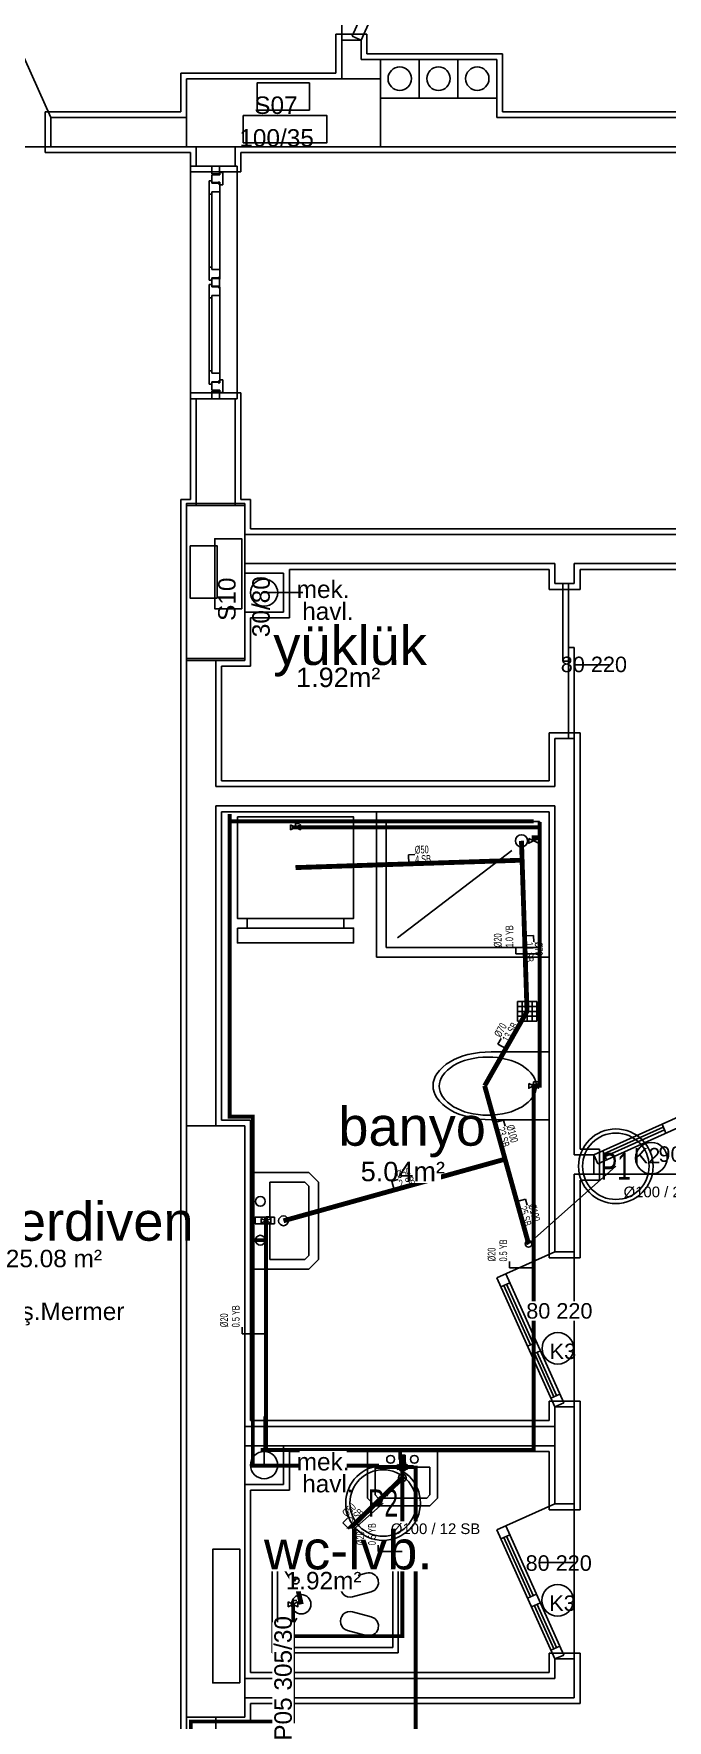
# Model space of a CAD drawing. Header units: centimetres. Extents: x -13133 to 30552, y -2 to 4552.
# Drawn here: x 13752 to 14079, y 1133 to 2003 of the extents above; entities that cross this region are included whole.
import ezdxf
from ezdxf.enums import TextEntityAlignment as Align

# ---------------------------------------------------------------- set-up
doc = ezdxf.new("R2010")
doc.units = ezdxf.units.CM
for name, pattern in [('BASMA HATTI', [31, 25, -6]), ('DASHED', [18, 12, -6]), ('PISSU HATTI', [26, 20, -6])]:
    doc.linetypes.add(name, pattern=pattern)
for name, color, linetype in [('MTY-PISSU-CAP', 211, 'CONTINUOUS'), ('MTY-PISSU-KOLON', 211, 'DASHED'), ('MTY-TEMIZSU-CAP', 101, 'CONTINUOUS'), ('MTY-VANA', 1, 'CONTINUOUS'), ('MTY-YUK-BIRIMI', 7, 'CONTINUOUS'), ('ROTAS-MIMARI', 8, 'CONTINUOUS'), ('ROTAS-MIMARI-KOLON', 8, 'CONTINUOUS'), ('ROTAS-MIMARI-YAZI', 8, 'CONTINUOUS'), ('ROTAS-PISSU-BORU-TAVANDAN', 6, 'PISSU HATTI'), ('ROTAS-PISSU-CAP', 211, 'CONTINUOUS'), ('ROTAS-PISSU-KOLONNO', 211, 'CONTINUOUS'), ('ROTAS-SICAKSU-BORU', 1, 'BASMA HATTI'), ('ROTAS-SOGUKSU-BORU', 5, 'CONTINUOUS'), ('ROTAS-TEFRIS', 15, 'CONTINUOUS')]:
    doc.layers.add(name, color=color, linetype=linetype)
doc.styles.add('ANOTATIVO', font='arial.ttf')
doc.styles.add('MTY_CAP', font='wturkce.SHX', dxfattribs={"width": 0.65, "height": 20})
doc.styles.add('MTYCAPLT', font='arial.ttf', dxfattribs={"width": 0.65, "height": 1})
doc.styles.add('ROTAS', font='arial.ttf')

# ---------------------------------------------------------------- blocks, each defined once
blk = doc.blocks.new('MTY-PIS SU CAP SB')
at = {"layer": 'MTY-PISSU-CAP'}
for p, q in [((0.83, 1.17), (0, 1.17)), ((0, 1.17), (0, 0))]:
    blk.add_line(p, q, dxfattribs=at)
at = {"layer": 'MTY-PISSU-CAP', "style": 'MTY_CAP', "width": 0.65}
blk.add_attdef('PSCP_001', (0.83, 1.29), '', height=1, dxfattribs=at)
at = {"layer": 'MTY-YUK-BIRIMI', "color": 211, "style": 'MTY_CAP', "width": 0.65}
blk.add_attdef('PS_001', (0.83, 0.07), '', height=1, dxfattribs=at)
blk = doc.blocks.new('MTY-PIS SU KOLON')
at = {"layer": 'MTY-PISSU-KOLON', "linetype": 'Continuous', "lineweight": -3}
blk.add_hatch(color=256, dxfattribs=at).paths.add_polyline_path([(-2.7, -0.1, 0.848135), (0, -0.1, -0.848135), (2.7, -0.1, 0.414214), (0, 2.6, 0.414214)])
blk.add_circle((0, 0), 3.5, dxfattribs=at)
blk = doc.blocks.new('MTY-KOLON NO PIS SU')
at = {"color": 6, "linetype": 'Continuous', "ltscale": 100}
blk.add_circle((0, 0), 27.5, dxfattribs=at)
at = {"color": 7, "linetype": 'Continuous', "ltscale": 100}
blk.add_circle((0, 0), 24.5, dxfattribs=at)
at = {"style": 'ANOTATIVO', "width": 0.65}
blk.add_attdef('K', text='', height=20, dxfattribs=at).set_placement((0, 0), align=Align.MIDDLE_CENTER)
blk = doc.blocks.new('MTY-KURESEL VANA')
at = {"layer": 'MTY-VANA'}
for p, q in [((0, 0), (0, 8)), ((0, 8), (8, 8))]:
    blk.add_line(p, q, dxfattribs=at)
blk.add_lwpolyline([(-10, 5), (-10, -5), (10, 5), (10, -5), (-10, 5)], dxfattribs=at)
at = {"layer": 'MTY-VANA', "style": 'MTYCAPLT', "width": 0.65}
blk.add_attdef('CAP', text='', height=10, dxfattribs=at).set_placement((-1.1, 0), align=Align.CENTER)
blk = doc.blocks.new('MTY-TEMIZ SU CAP MB')
at = {"layer": 'MTY-TEMIZSU-CAP'}
for p, q in [((0.83, 3.1), (0, 3.1)), ((0, 3.1), (0, 0))]:
    blk.add_line(p, q, dxfattribs=at)
at = {"layer": 'MTY-TEMIZSU-CAP', "style": 'MTY_CAP', "width": 0.65}
for tag, p in [('SOCP_001', (0.83, 4.92)), ('SCCP_001', (0.83, 1.92))]:
    blk.add_attdef(tag, p, '', height=1, dxfattribs=at)
at = {"layer": 'MTY-YUK-BIRIMI', "color": 101, "style": 'MTY_CAP', "width": 0.65}
for tag, p in [('SO_001', (0.83, 3.42)), ('SC_001', (0.83, 0.42))]:
    blk.add_attdef(tag, p, '', height=1, dxfattribs=at)

msp = doc.modelspace()

# ---------------------------------------------------------------- linework, layer by layer
at = {"layer": 'ROTAS-MIMARI'}
for p, q in [((13910.82, 1999.24), (13910.82, 2089.24)), ((13916.26, 2001.29), (13949.91, 2076.17)), ((13920.82, 1999.24), (13954.47, 2074.12)), ((13923.82, 2002.24), (13907.82, 2002.24)), ((13907.82, 2002.24), (13907.82, 1982.24)), ((13920.82, 1999.24), (13916.26, 2001.29)), ((13923.82, 1992.24), (13923.82, 2002.24)), ((13760.82, 1959.24), (13744.03, 1996.62)), ((13910.82, 1999.24), (13910.82, 1979.24)), ((13920.82, 1999.24), (13910.82, 1999.24)), ((13920.82, 1999.24), (13920.82, 1989.24)), ((13993.82, 1992.24), (13923.82, 1992.24)), ((13993.82, 1962.24), (13993.82, 1992.24)), ((13990.82, 1989.24), (13920.82, 1989.24)), ((13930.82, 1979.24), (13930.82, 1989.24)), ((13950.82, 1969.24), (13950.82, 1989.24)), ((13970.82, 1969.24), (13970.82, 1989.24)), ((13990.82, 1959.24), (13990.82, 1989.24)), ((13990.82, 1969.24), (13990.82, 1989.24)), ((13990.82, 1969.24), (13990.82, 1989.24)), ((13907.82, 1982.24), (13827.82, 1982.24)), ((13827.82, 1982.24), (13827.82, 1962.24)), ((13930.82, 1969.24), (13990.82, 1969.24)), ((13827.82, 1962.24), (13757.82, 1962.24)), ((13757.82, 1962.24), (13757.82, 1941.24)), ((13760.82, 1959.24), (13830.82, 1959.24)), ((13760.82, 1944.24), (13760.82, 1959.24)), ((14260.82, 1959.24), (13990.82, 1959.24)), ((14257.82, 1962.24), (13993.82, 1962.24)), ((13660.82, 1944.24), (13760.82, 1944.24)), ((13757.82, 1941.24), (13832.82, 1941.24)), ((13760.82, 1944.24), (13830.82, 1944.24)), ((13832.82, 1931.24), (13832.82, 1941.24)), ((13835.82, 1934.24), (13835.82, 1944.24)), ((13855.82, 1934.24), (13855.82, 1944.24)), ((13858.82, 1941.24), (13930.82, 1941.24)), ((13858.82, 1941.24), (13858.82, 1931.24)), ((14260.82, 1944.24), (13930.82, 1944.24)), ((13930.82, 1941.24), (14513.82, 1941.24)), ((13832.82, 1814.24), (13832.82, 1934.24)), ((13832.82, 1934.24), (13835.82, 1934.24)), ((13858.82, 1931.24), (13832.82, 1931.24)), ((13835.82, 1934.24), (13855.82, 1934.24)), ((13847.82, 1934.24), (13843.82, 1934.24)), ((13843.82, 1934.24), (13843.82, 1930.24)), ((13847.82, 1930.24), (13847.82, 1934.24)), ((13850.82, 1934.24), (13856.82, 1934.24)), ((13856.82, 1814.24), (13856.82, 1934.24)), ((13842.42, 1919.82), (13842.42, 1926.62)), ((13843.82, 1926.62), (13842.42, 1926.62)), ((13843.82, 1930.24), (13847.82, 1930.24)), ((13848.02, 1929.72), (13843.82, 1929.72)), ((13843.82, 1925.72), (13843.82, 1929.72)), ((13843.82, 1926.62), (13843.82, 1925.42)), ((13847.02, 1925.72), (13843.82, 1925.72)), ((13847.02, 1925.42), (13843.82, 1925.42)), ((13848.02, 1926.02), (13847.02, 1926.02)), ((13847.02, 1925.72), (13847.02, 1926.02)), ((13847.02, 1925.12), (13847.02, 1925.42)), ((13847.52, 1925.12), (13847.02, 1925.12)), ((13848.02, 1925.42), (13847.52, 1925.42)), ((13847.52, 1925.12), (13847.52, 1925.42)), ((13848.02, 1929.72), (13848.02, 1930.92)), ((13849.42, 1930.92), (13848.02, 1930.92)), ((13848.02, 1924.52), (13848.02, 1926.02)), ((13848.02, 1925.42), (13848.02, 1921.02)), ((13849.42, 1924.52), (13848.02, 1924.52)), ((13849.42, 1924.52), (13849.42, 1930.92)), ((13843.82, 1919.82), (13842.42, 1919.82)), ((13842.42, 1882.14), (13842.42, 1919.82)), ((13843.82, 1919.82), (13843.82, 1921.02)), ((13848.02, 1921.02), (13843.82, 1921.02)), ((13843.82, 1919.82), (13843.82, 1882.14)), ((13848.02, 1921.02), (13848.02, 1880.94)), ((13843.82, 1882.14), (13842.42, 1882.14)), ((13842.42, 1882.14), (13842.42, 1875.34)), ((13843.82, 1882.14), (13843.82, 1880.94)), ((13848.02, 1880.94), (13843.82, 1880.94)), ((13848.02, 1876.54), (13848.02, 1880.94)), ((13843.82, 1875.34), (13842.42, 1875.34)), ((13842.42, 1866.34), (13842.42, 1873.14)), ((13843.82, 1873.14), (13842.42, 1873.14)), ((13843.82, 1875.34), (13843.82, 1876.54)), ((13847.02, 1876.54), (13843.82, 1876.54)), ((13847.02, 1876.24), (13843.82, 1876.24)), ((13847.82, 1876.24), (13843.82, 1876.24)), ((13843.82, 1876.24), (13843.82, 1872.24)), ((13843.82, 1872.24), (13843.82, 1871.94)), ((13843.82, 1872.24), (13847.82, 1872.24)), ((13848.02, 1871.94), (13843.82, 1871.94)), ((13847.52, 1876.84), (13847.02, 1876.84)), ((13847.02, 1876.84), (13847.02, 1876.54)), ((13847.02, 1871.64), (13847.02, 1871.94)), ((13847.52, 1871.64), (13847.02, 1871.64)), ((13847.52, 1876.84), (13847.52, 1876.54)), ((13848.02, 1876.54), (13847.52, 1876.54)), ((13848.02, 1871.94), (13847.52, 1871.94)), ((13847.52, 1871.64), (13847.52, 1871.94)), ((13847.82, 1872.24), (13847.82, 1876.24)), ((13848.02, 1875.94), (13847.82, 1875.94)), ((13848.02, 1877.44), (13848.02, 1875.94)), ((13848.02, 1827.44), (13848.02, 1871.94)), ((13843.82, 1866.34), (13842.42, 1866.34)), ((13842.42, 1866.34), (13842.42, 1828.64)), ((13843.82, 1866.34), (13843.82, 1867.54)), ((13848.02, 1867.54), (13843.82, 1867.54)), ((13843.82, 1828.64), (13843.82, 1866.34)), ((13843.82, 1828.64), (13842.42, 1828.64)), ((13842.42, 1828.64), (13842.42, 1821.84)), ((13843.82, 1828.64), (13843.82, 1827.44)), ((13848.02, 1827.44), (13843.82, 1827.44)), ((13848.02, 1823.04), (13848.02, 1827.44)), ((13843.82, 1821.84), (13842.42, 1821.84)), ((13843.82, 1821.84), (13843.82, 1823.04)), ((13847.02, 1823.04), (13843.82, 1823.04)), ((13843.82, 1822.74), (13843.82, 1818.74)), ((13847.02, 1822.74), (13843.82, 1822.74)), ((13848.02, 1818.74), (13843.82, 1818.74)), ((13843.82, 1814.24), (13843.82, 1818.24)), ((13843.82, 1818.24), (13847.82, 1818.24)), ((13847.52, 1823.34), (13847.02, 1823.34)), ((13847.02, 1823.34), (13847.02, 1823.04)), ((13847.02, 1822.74), (13847.02, 1822.44)), ((13848.02, 1822.44), (13847.02, 1822.44)), ((13847.52, 1823.34), (13847.52, 1823.04)), ((13848.02, 1823.04), (13847.52, 1823.04)), ((13847.82, 1818.24), (13847.82, 1814.24)), ((13849.42, 1823.94), (13848.02, 1823.94)), ((13848.02, 1823.94), (13848.02, 1822.44)), ((13848.02, 1818.74), (13848.02, 1817.54)), ((13849.42, 1823.94), (13849.42, 1817.54)), ((13832.82, 1817.24), (13832.82, 1762.24)), ((13858.82, 1817.24), (13832.82, 1817.24)), ((13832.82, 1814.24), (13835.82, 1814.24)), ((13835.82, 1814.24), (13835.82, 1759.24)), ((13835.82, 1814.24), (13855.82, 1814.24)), ((13847.82, 1814.24), (13843.82, 1814.24)), ((13849.42, 1817.54), (13848.02, 1817.54)), ((13850.82, 1814.24), (13856.82, 1814.24)), ((13855.82, 1814.24), (13855.82, 1759.24)), ((13858.82, 1762.24), (13858.82, 1817.24)), ((13832.82, 1762.24), (13827.82, 1762.24)), ((13827.82, 1762.24), (13827.82, 1679.24)), ((13858.82, 1762.24), (13863.82, 1762.24)), ((13863.82, 1747.24), (13863.82, 1762.24)), ((13860.82, 1744.24), (14150.82, 1744.24)), ((14150.82, 1747.24), (13863.82, 1747.24)), ((13860.82, 1729.24), (14020.82, 1729.24)), ((13880.82, 1724.24), (13860.82, 1724.24)), ((13860.82, 1724.24), (13860.82, 1704.24)), ((13880.82, 1704.24), (13880.82, 1724.24)), ((13883.82, 1726.24), (14017.82, 1726.24)), ((13883.82, 1726.24), (13883.82, 1701.24)), ((14017.82, 1726.24), (14017.82, 1715.95)), ((14020.82, 1729.24), (14020.82, 1718.95)), ((14030.82, 1729.24), (14150.82, 1729.24)), ((14030.82, 1729.24), (14030.82, 1718.95)), ((14033.82, 1715.95), (14033.82, 1726.24)), ((14033.82, 1726.24), (14147.82, 1726.24)), ((13890.82, 1714.24), (13870.82, 1714.24)), ((14017.82, 1715.95), (14033.82, 1715.95)), ((14020.82, 1718.95), (14030.82, 1718.95)), ((14024.82, 1718.95), (14024.82, 1678.95)), ((14027.82, 1678.95), (14027.82, 1718.95)), ((13860.82, 1704.24), (13880.82, 1704.24)), ((13863.82, 1676.24), (13863.82, 1701.24)), ((13863.82, 1701.24), (13883.82, 1701.24)), ((13827.82, 1679.24), (13827.82, 1439.24)), ((13830.82, 1679.24), (13830.82, 1439.24)), ((13845.82, 1679.24), (13845.82, 1649.24)), ((14024.82, 1678.95), (14027.82, 1678.95)), ((14027.82, 1685.92), (14027.82, 1638.95)), ((14030.82, 1685.92), (14027.82, 1685.92)), ((14030.82, 1638.95), (14030.82, 1685.92)), ((13848.82, 1617.24), (13848.82, 1676.24)), ((13848.82, 1676.24), (13863.82, 1676.24)), ((14030.82, 1676.94), (14048.94, 1676.94)), ((13845.82, 1614.24), (13845.82, 1658.24)), ((14033.82, 1641.95), (14017.82, 1641.95)), ((14017.82, 1641.95), (14017.82, 1617.24)), ((14020.82, 1638.95), (14020.82, 1614.24)), ((14020.82, 1638.95), (14030.82, 1638.95)), ((14027.82, 1638.95), (14030.82, 1638.95)), ((14030.82, 1638.95), (14030.82, 1424.24)), ((14033.82, 1427.24), (14033.82, 1641.95)), ((13845.82, 1614.24), (14020.82, 1614.24)), ((14017.82, 1617.24), (13848.82, 1617.24)), ((13845.82, 1604.24), (14020.82, 1604.24)), ((13845.82, 1604.24), (13845.82, 1439.24)), ((13848.82, 1442.24), (13848.82, 1601.24)), ((13848.82, 1601.24), (14017.82, 1601.24)), ((13928.82, 1531.24), (13928.82, 1601.24)), ((14017.82, 1601.24), (14017.82, 1371.24)), ((14020.82, 1604.24), (14020.82, 1374.24)), ((14001.43, 1493.29), (14001.43, 1503.29)), ((14001.43, 1503.29), (14011.43, 1503.29)), ((14001.43, 1500.82), (14011.43, 1500.82)), ((14001.43, 1498.29), (14011.43, 1498.29)), ((14003.9, 1503.29), (14003.9, 1493.29)), ((14006.51, 1503.29), (14006.51, 1493.29)), ((14009.13, 1503.29), (14009.13, 1493.29)), ((14011.43, 1503.29), (14011.43, 1493.29)), ((14001.43, 1495.76), (14011.43, 1495.76)), ((14011.43, 1493.29), (14001.43, 1493.29)), ((13987.95, 1477.38), (14017.88, 1477.38)), ((14017.88, 1477.38), (14017.88, 1442.34)), ((14040.9, 1424.24), (14115.78, 1457.88)), ((14042.95, 1419.68), (14117.83, 1453.32)), ((13827.82, 1439.24), (13827.82, 1414.24)), ((13863.82, 1442.24), (13848.82, 1442.24)), ((13863.82, 1287.24), (13863.82, 1442.24)), ((13987.95, 1442.38), (14017.84, 1442.38)), ((14046.13, 1424.8), (14076.73, 1438.55)), ((14046.77, 1423.36), (14077.37, 1437.11)), ((14076.06, 1440.03), (14078.11, 1435.47)), ((14043.9, 1427.24), (14033.82, 1427.24)), ((14043.9, 1411.24), (14043.9, 1427.24)), ((14030.82, 1424.24), (14040.9, 1424.24)), ((14040.9, 1414.24), (14040.9, 1424.24)), ((14040.9, 1424.24), (14042.95, 1419.68)), ((14045.46, 1426.29), (14047.51, 1421.72)), ((13827.82, 1414.24), (13827.82, 1209.24)), ((14030.82, 1414.24), (14030.82, 1374.24)), ((14030.82, 1414.24), (14040.9, 1414.24)), ((14033.82, 1371.24), (14033.82, 1411.24)), ((14033.82, 1411.24), (14043.9, 1411.24)), ((14040.9, 1414.24), (14130.9, 1414.24)), ((14020.82, 1374.24), (13990.92, 1360.8)), ((14017.82, 1371.24), (14033.82, 1371.24)), ((14020.82, 1374.24), (14030.82, 1374.24)), ((14030.82, 1294.24), (14030.82, 1374.24)), ((14020.82, 1294.24), (13990.92, 1360.8)), ((13997.53, 1358.29), (13992.97, 1356.24)), ((14025.39, 1296.29), (13995.48, 1362.85)), ((14009.64, 1326.95), (13995.89, 1357.55)), ((14008.2, 1326.3), (13994.45, 1356.9)), ((14012.71, 1343.96), (14030.82, 1343.96)), ((14006.72, 1325.64), (14011.28, 1327.69)), ((14008.76, 1321.08), (14013.33, 1323.13)), ((14021.7, 1300.11), (14011.69, 1322.39)), ((14020.26, 1299.46), (14010.25, 1321.74)), ((14033.82, 1297.24), (14017.82, 1297.24)), ((14017.82, 1297.24), (14017.82, 1287.24)), ((14018.78, 1298.8), (14023.34, 1300.85)), ((14020.82, 1294.24), (14025.39, 1296.29)), ((14033.82, 1241.24), (14033.82, 1297.24)), ((13870.82, 1264.24), (13870.82, 1289.24)), ((14020.82, 1294.24), (14020.82, 1244.24)), ((14020.82, 1294.24), (14030.82, 1294.24)), ((14030.82, 1294.24), (14030.82, 1244.24)), ((13860.82, 1284.24), (14020.82, 1284.24)), ((14017.82, 1287.24), (13863.82, 1287.24)), ((13860.82, 1274.24), (14020.82, 1274.24)), ((13880.82, 1274.24), (13860.82, 1274.24)), ((13860.82, 1274.24), (13860.82, 1254.24)), ((13880.82, 1254.24), (13880.82, 1274.24)), ((13883.82, 1271.24), (14017.82, 1271.24)), ((13883.82, 1271.24), (13883.82, 1251.24)), ((13960.31, 1271.24), (13924.05, 1271.24)), ((13924.05, 1271.24), (13924.05, 1247.24)), ((13960.31, 1247.24), (13960.31, 1271.24)), ((14017.82, 1271.24), (14017.82, 1241.24)), ((13890.82, 1264.24), (13870.82, 1264.24)), ((13928.05, 1263.24), (13940.84, 1263.24)), ((13928.05, 1263.24), (13928.05, 1248.89)), ((13940.84, 1269.41), (13940.84, 1261.41)), ((13943.52, 1269.41), (13940.84, 1269.41)), ((13940.84, 1261.41), (13943.52, 1261.41)), ((13943.52, 1261.41), (13943.52, 1269.41)), ((13943.52, 1263.24), (13956.31, 1263.24)), ((13956.31, 1248.89), (13956.31, 1263.24)), ((13860.82, 1254.24), (13880.82, 1254.24)), ((13863.82, 1212.24), (13863.82, 1251.24)), ((13863.82, 1251.24), (13883.82, 1251.24)), ((13924.05, 1247.24), (13928.05, 1243.24)), ((13928.05, 1248.89), (13929.71, 1247.24)), ((13929.71, 1247.24), (13954.66, 1247.24)), ((13954.66, 1247.24), (13956.31, 1248.89)), ((13956.31, 1243.24), (13960.31, 1247.24)), ((14020.82, 1244.24), (13990.92, 1230.8)), ((14020.82, 1244.24), (14030.82, 1244.24)), ((14030.82, 1164.24), (14030.82, 1244.24)), ((13928.05, 1243.24), (13956.31, 1243.24)), ((14017.82, 1241.24), (14033.82, 1241.24)), ((14020.82, 1164.24), (13990.92, 1230.8)), ((13997.53, 1228.29), (13992.97, 1226.24)), ((14008.2, 1196.3), (13994.45, 1226.9)), ((14025.39, 1166.29), (13995.48, 1232.85)), ((14009.64, 1196.95), (13995.89, 1227.55)), ((13827.82, 1209.24), (13827.82, 1134.24)), ((13863.82, 1157.26), (13863.82, 1212.24)), ((13874.98, 1167.46), (13874.98, 1217.46)), ((13874.98, 1217.46), (13939.98, 1217.46)), ((13877.76, 1170.24), (13877.76, 1214.68)), ((13877.76, 1214.68), (13937.19, 1214.68)), ((13879.98, 1212.46), (13887.75, 1199.71)), ((13937.19, 1214.68), (13937.19, 1170.24)), ((13939.98, 1217.46), (13939.98, 1167.46)), ((14012.33, 1214.02), (14030.44, 1214.02)), ((13913.85, 1205.99), (13923.51, 1208.58)), ((13926.1, 1198.92), (13916.44, 1196.34)), ((14006.72, 1195.64), (14011.28, 1197.69)), ((14008.76, 1191.08), (14013.33, 1193.13)), ((14020.26, 1169.46), (14010.25, 1191.74)), ((14021.7, 1170.11), (14011.69, 1192.39)), ((13879.98, 1172.46), (13887.75, 1185.28)), ((13926.1, 1185.99), (13916.44, 1188.58)), ((13913.85, 1178.92), (13923.51, 1176.34)), ((13939.98, 1167.46), (13874.98, 1167.46)), ((13937.19, 1170.24), (13877.76, 1170.24)), ((14033.82, 1167.24), (14017.82, 1167.24)), ((14017.82, 1167.24), (14017.82, 1157.24)), ((14018.78, 1168.8), (14023.34, 1170.85)), ((14020.82, 1164.24), (14025.39, 1166.29)), ((14033.82, 1141.24), (14033.82, 1167.24)), ((14017.82, 1157.26), (13863.82, 1157.26)), ((14020.82, 1164.24), (14020.82, 1154.24)), ((14020.82, 1164.24), (14030.82, 1164.24)), ((14030.82, 1164.24), (14030.82, 1144.24)), ((13860.82, 1154.26), (14020.82, 1154.26)), ((13860.82, 1144.26), (14030.82, 1144.26)), ((13863.82, 1141.26), (14033.82, 1141.26)), ((13863.82, 1131.24), (13863.82, 1141.26)), ((13827.82, 1134.24), (13827.82, 1101.24)), ((13830.82, 1134.24), (13830.82, 1104.24)), ((13845.82, 1134.24), (13845.82, 1104.24))]:
    msp.add_line(p, q, dxfattribs=at)
for points in [[(13830.82, 1979.24), (13930.82, 1979.24)], [(13830.82, 1944.24), (13830.82, 1979.24)], [(13930.82, 1979.24), (13930.82, 1944.24)], [(13930.82, 1944.24), (13830.82, 1944.24)], [(13830.82, 1679.24), (13830.82, 1759.24)], [(13830.82, 1759.24), (13860.82, 1759.24)], [(13860.82, 1759.24), (13860.82, 1679.24)], [(13860.82, 1679.24), (13830.82, 1679.24)], [(14017.82, 1601.24), (13928.82, 1601.24), (13928.82, 1526.24), (14017.82, 1526.24), (14017.82, 1601.24)], [(13856.99, 1598.61), (13916.99, 1598.61), (13916.99, 1546.26), (13856.99, 1546.26), (13856.99, 1598.61)], [(14012.82, 1596.24), (13933.82, 1596.24), (13933.82, 1531.24), (14012.82, 1531.24), (14012.82, 1596.24)], [(13939.56, 1536.24), (13998.56, 1581.24)], [(13856.99, 1541.26), (13916.99, 1541.26), (13916.99, 1533.61), (13856.99, 1533.61), (13856.99, 1541.26)], [(13861.99, 1546.26), (13861.99, 1541.26)], [(13911.99, 1546.26), (13911.99, 1541.26)], [(13966.74, 1472.26), (13964.78, 1470.98), (13962.99, 1469.5), (13961.35, 1467.84), (13959.9, 1466.01)], [(13968.51, 1470.33), (13966.89, 1469.23), (13965.39, 1467.97), (13964.04, 1466.55), (13962.84, 1465)], [(13975.91, 1475.95), (13973.52, 1475.28), (13971.19, 1474.44), (13968.92, 1473.43), (13966.74, 1472.26)], [(13976.17, 1473.49), (13974.17, 1472.92), (13972.23, 1472.19), (13970.34, 1471.33), (13968.51, 1470.33)], [(13987.95, 1477.38), (13984.91, 1477.29), (13981.89, 1477.02), (13978.88, 1476.58), (13975.91, 1475.95)], [(13986.19, 1474.72), (13983.66, 1474.64), (13981.15, 1474.41), (13978.65, 1474.03), (13976.17, 1473.49)], [(13996.21, 1473.49), (13993.73, 1474.03), (13991.24, 1474.41), (13988.72, 1474.64), (13986.19, 1474.72)], [(14003.87, 1470.33), (14002.04, 1471.33), (14000.15, 1472.19), (13998.21, 1472.92), (13996.21, 1473.49)], [(14009.54, 1465), (14008.35, 1466.55), (14006.99, 1467.97), (14005.49, 1469.23), (14003.87, 1470.33)], [(13959.9, 1466.01), (13959.06, 1464.61), (13958.45, 1463.1), (13958.08, 1461.52), (13957.95, 1459.88)], [(13962.84, 1465), (13962.13, 1463.79), (13961.61, 1462.49), (13961.3, 1461.12), (13961.19, 1459.72)], [(14011.19, 1459.72), (14011.08, 1461.12), (14010.77, 1462.49), (14010.25, 1463.79), (14009.54, 1465)], [(13957.95, 1459.88), (13958.08, 1458.25), (13958.45, 1456.67), (13959.06, 1455.16), (13959.9, 1453.76)], [(13959.9, 1453.76), (13961.35, 1451.93), (13962.99, 1450.27), (13964.78, 1448.79), (13966.74, 1447.51)], [(13961.19, 1459.72), (13961.3, 1458.32), (13961.61, 1456.95), (13962.13, 1455.65), (13962.84, 1454.44)], [(13962.84, 1454.44), (13964.04, 1452.88), (13965.39, 1451.47), (13966.89, 1450.21), (13968.51, 1449.11)], [(14003.87, 1449.11), (14005.49, 1450.21), (14006.99, 1451.47), (14008.35, 1452.88), (14009.54, 1454.44)], [(14009.54, 1454.44), (14010.25, 1455.65), (14010.77, 1456.95), (14011.08, 1458.32), (14011.19, 1459.72)], [(13966.74, 1447.51), (13968.92, 1446.34), (13971.19, 1445.33), (13973.52, 1444.49), (13975.91, 1443.82)], [(13968.51, 1449.11), (13970.34, 1448.11), (13972.23, 1447.24), (13974.17, 1446.52), (13976.17, 1445.95)], [(13976.17, 1445.95), (13978.65, 1445.41), (13981.15, 1445.03), (13983.66, 1444.8), (13986.19, 1444.72)], [(13986.19, 1444.72), (13988.72, 1444.8), (13991.24, 1445.03), (13993.73, 1445.41), (13996.21, 1445.95)], [(13996.21, 1445.95), (13998.21, 1446.52), (14000.15, 1447.24), (14002.04, 1448.11), (14003.87, 1449.11)], [(13860.82, 1439.24), (13830.82, 1439.24)], [(13830.82, 1134.24), (13830.82, 1439.24)], [(13860.82, 1134.24), (13860.82, 1439.24)], [(13975.91, 1443.82), (13978.88, 1443.19), (13981.89, 1442.74), (13984.91, 1442.47), (13987.95, 1442.38)], [(13863.82, 1415.25), (13863.82, 1365.25), (13893.82, 1365.25), (13898.82, 1370.25), (13898.82, 1410.25), (13893.82, 1415.25), (13863.82, 1415.25)], [(13873.82, 1370.25), (13891.75, 1370.25), (13893.82, 1372.32), (13893.82, 1408.18), (13891.75, 1410.25), (13873.82, 1410.25)], [(13873.82, 1392.05), (13873.82, 1410.25)], [(13866.11, 1388.7), (13876.11, 1388.7), (13876.11, 1392.05), (13866.11, 1392.05), (13866.11, 1388.7)], [(13873.82, 1370.25), (13873.82, 1388.7)], [(13913.85, 1205.99), (13912.64, 1205.49), (13911.61, 1204.7), (13910.82, 1203.67), (13910.32, 1202.46), (13910.15, 1201.15), (13910.32, 1199.87), (13910.81, 1198.67), (13911.61, 1197.63), (13912.66, 1196.83), (13913.85, 1196.34), (13915.14, 1196.17), (13916.44, 1196.34)], [(13929.64, 1205.05), (13929.29, 1205.97), (13928.77, 1206.8), (13928.11, 1207.51), (13927.31, 1208.08), (13926.41, 1208.49), (13925.46, 1208.71), (13924.48, 1208.74), (13923.51, 1208.58)], [(13926.1, 1198.92), (13927.88, 1199.81), (13929.14, 1201.25), (13929.76, 1203.07), (13929.64, 1205.05)], [(13916.44, 1188.58), (13915.14, 1188.75), (13913.85, 1188.58), (13912.66, 1188.09), (13911.61, 1187.29), (13910.81, 1186.24), (13910.32, 1185.05), (13910.15, 1183.76), (13910.32, 1182.46), (13910.82, 1181.24), (13911.61, 1180.22), (13912.64, 1179.43), (13913.85, 1178.92)], [(13929.64, 1179.87), (13929.76, 1181.85), (13929.14, 1183.67), (13927.88, 1185.11), (13926.1, 1185.99)], [(13923.51, 1176.34), (13924.48, 1176.18), (13925.46, 1176.21), (13926.41, 1176.43), (13927.31, 1176.83), (13928.11, 1177.41), (13928.77, 1178.12), (13929.29, 1178.95), (13929.64, 1179.87)], [(13860.82, 1134.24), (13830.82, 1134.24)]]:
    msp.add_lwpolyline(points, dxfattribs=at)
for centre, radius in [((13940.77, 1979.35), 6.03), ((13960.77, 1979.35), 6.03), ((13980.77, 1979.35), 6.03), ((13870.82, 1714.24), 7), ((14003.56, 1586.24), 3.16), ((14070.59, 1422.56), 8.14), ((13868.82, 1400.25), 2.52), ((13880.78, 1390.25), 2.52), ((13868.82, 1380.25), 2.52), ((14022.32, 1324.47), 8.14), ((13870.82, 1264.24), 7), ((13936.05, 1267.24), 2.02), ((13948.31, 1267.24), 2.02), ((13942.08, 1257.67), 2.02), ((14022.22, 1194.48), 8.14), ((13889.98, 1192.46), 5)]:
    msp.add_circle(centre, radius, dxfattribs=at)
at = {"layer": 'ROTAS-MIMARI-KOLON'}
for points in [[(13930.82, 1979.24), (13830.82, 1979.24), (13830.82, 1944.24), (13930.82, 1944.24), (13930.82, 1979.24)], [(13867.15, 1963.17), (13894.17, 1963.17), (13894.17, 1977.13), (13867.15, 1977.13), (13867.15, 1963.17)], [(13860.06, 1946.32), (13903.17, 1946.32), (13903.17, 1960.29), (13860.06, 1960.29), (13860.06, 1946.32)], [(13860.82, 1760.29), (13830.82, 1760.29), (13830.82, 1680.29), (13860.82, 1680.29), (13860.82, 1760.29)], [(13859.3, 1705.92), (13859.3, 1742.04), (13845.33, 1742.04), (13845.33, 1705.92), (13859.3, 1705.92)], [(13846.64, 1711.32), (13846.64, 1738.35), (13832.68, 1738.35), (13832.68, 1711.32), (13846.64, 1711.32)], [(13860.82, 1439.24), (13830.82, 1439.24), (13830.82, 1134.24), (13860.82, 1134.24), (13860.82, 1439.24)], [(13858.31, 1151.91), (13858.31, 1220.88), (13844.34, 1220.88), (13844.34, 1151.91), (13858.31, 1151.91)]]:
    msp.add_lwpolyline(points, dxfattribs=at)
at = {"layer": 'ROTAS-PISSU-BORU-TAVANDAN', "const_width": 2.5}
for points in [[(14003.56, 1586.24), (14003.89, 1576.25)], [(13886.99, 1572.43), (14003.89, 1576.25)], [(14003.89, 1576.25), (14006.43, 1498.29)], [(14006.43, 1498.29), (13984.57, 1459.88)], [(13984.57, 1459.88), (13995.1, 1422.05)], [(13880.78, 1390.25), (13995.1, 1422.05)], [(13995.1, 1422.05), (14007.24, 1378.39)], [(13942.08, 1257.67), (13887.18, 1204.68)], [(13889.98, 1192.46), (13887.18, 1204.68)]]:
    msp.add_lwpolyline(points, dxfattribs=at)
at = {"layer": 'ROTAS-PISSU-KOLONNO'}
for p, q in [((14007.24, 1378.39), (14052.24, 1418.39)), ((13887.18, 1204.68), (13932.18, 1244.68))]:
    msp.add_line(p, q, dxfattribs=at)
at = {"layer": 'ROTAS-SICAKSU-BORU', "const_width": 2}
for points in [[(14009.82, 1596.24), (13853, 1596.24), (13853, 1600), (13853, 1444), (13865, 1444), (13865, 1380)], [(13871.82, 1380.25), (13865, 1380.25), (13865, 1264), (13929, 1264), (13929, 1263.24), (13933, 1263.24)], [(13932.08, 1263.24), (13949, 1263.24), (13949, 1264), (13949, 952), (13781, 952), (13781, 716)]]:
    msp.add_lwpolyline(points, dxfattribs=at)
at = {"layer": 'ROTAS-SOGUKSU-BORU', "const_width": 2}
for points in [[(13886.99, 1593.24), (13885, 1593.24), (14013, 1593.24), (14013, 1596), (14013, 1460), (14009.82, 1460), (14009.82, 1459.88)], [(14009.82, 1586.24), (14009.82, 1588), (14012.95, 1588)], [(14009.82, 1459.88), (14009.82, 1272), (13941, 1272)], [(13871.82, 1390.25), (13871.82, 1392), (13871.82, 1272), (13869, 1272), (13941, 1272), (13941, 1268), (13942.08, 1268), (13942.08, 1263.24)], [(13942.08, 1263.24), (13942.08, 1176), (13885.76, 1176)], [(13885.76, 1192.46), (13885.76, 1132), (13833, 1132), (13833, 1044), (13809, 1044), (13809, 1043.52), (13806.66, 1043.52)]]:
    msp.add_lwpolyline(points, dxfattribs=at)

# ---------------------------------------------------------------- block references
at = {"layer": 'ROTAS-PISSU-KOLONNO'}
ref = msp.add_blockref('MTY-KOLON NO PIS SU', (14052.24, 1418.39), dxfattribs=dict(at, xscale=0.7, yscale=0.7))
ref.add_attrib('K', 'P1', dxfattribs={"height": 14, "style": 'ANOTATIVO', "width": 0.65}).set_placement((14052.24, 1418.39), align=Align.MIDDLE_CENTER)
at = {"layer": 'ROTAS-TEFRIS'}
for name, p, xscale, yscale in [('MTY-KURESEL VANA', (13886.99, 1593.24), 0.25, 0.25), ('MTY-KURESEL VANA', (14009.82, 1586.24), 0.25, 0.25), ('MTY-KURESEL VANA', (14009.82, 1459.88), 0.25, 0.25), ('MTY-KURESEL VANA', (13871.82, 1390.25), 0.25, 0.25), ('MTY-PIS SU KOLON', (14007.24, 1378.39), 0.5, 0.5), ('MTY-KURESEL VANA', (13942.08, 1263.24), 0.25, 0.25), ('MTY-KURESEL VANA', (13885.76, 1192.46), 0.25, 0.25)]:
    msp.add_blockref(name, p, dxfattribs=dict(at, xscale=xscale, yscale=yscale))
ref = msp.add_blockref('MTY-PIS SU CAP SB', (13945.44, 1574.34), dxfattribs=dict(at, xscale=4, yscale=4, rotation=1.869251056812888))
ref.add_attrib('PSCP_001', 'Ø50', (13948.6, 1579.61), dxfattribs={"height": 4, "rotation": 1.86925, "style": 'MTY_CAP', "width": 0.65})
ref.add_attrib('PS_001', '4 SB', (13948.76, 1574.71), dxfattribs={"color": 211, "height": 4, "rotation": 1.86925, "style": 'MTY_CAP', "width": 0.65})
ref = msp.add_blockref('MTY-TEMIZ SU CAP MB', (14013, 1528), dxfattribs=dict(at, xscale=4, yscale=4, rotation=90))
ref.add_attrib('SO_001', '1.0 YB', (13999.33, 1531.33), dxfattribs={"color": 101, "height": 4, "rotation": 90, "style": 'MTY_CAP', "width": 0.65})
ref.add_attrib('SOCP_001', 'Ø20', (13993.33, 1531.33), dxfattribs={"height": 4, "rotation": 90, "style": 'MTY_CAP', "width": 0.65})
ref = msp.add_blockref('MTY-PIS SU CAP SB', (14005.16, 1537.27), dxfattribs=dict(at, xscale=4, yscale=4, rotation=-88.13074894319237))
ref.add_attrib('PSCP_001', 'Ø70', (14010.42, 1534.11), dxfattribs={"height": 4, "rotation": 271.86925, "style": 'MTY_CAP', "width": 0.65})
ref.add_attrib('PS_001', '11 SB', (14005.53, 1533.95), dxfattribs={"color": 211, "height": 4, "rotation": 271.86925, "style": 'MTY_CAP', "width": 0.65})
ref = msp.add_blockref('MTY-PIS SU CAP SB', (13995.5, 1479.09), dxfattribs=dict(at, xscale=4, yscale=4, rotation=60.34980156075666))
ref.add_attrib('PSCP_001', 'Ø70', (13992.67, 1484.54), dxfattribs={"height": 4, "rotation": 60.3498, "style": 'MTY_CAP', "width": 0.65})
ref.add_attrib('PS_001', '13 SB', (13996.92, 1482.11), dxfattribs={"color": 211, "height": 4, "rotation": 60.3498, "style": 'MTY_CAP', "width": 0.65})
ref = msp.add_blockref('MTY-PIS SU CAP SB', (13989.83, 1440.97), dxfattribs=dict(at, xscale=4, yscale=4, rotation=-74.45239109989845))
ref.add_attrib('PSCP_001', 'Ø100', (13995.7, 1439.14), dxfattribs={"height": 4, "rotation": 285.54761, "style": 'MTY_CAP', "width": 0.65})
ref.add_attrib('PS_001', '23 SB', (13990.98, 1437.83), dxfattribs={"color": 211, "height": 4, "rotation": 285.54761, "style": 'MTY_CAP', "width": 0.65})
ref = msp.add_blockref('MTY-PIS SU CAP SB', (14001.17, 1400.22), dxfattribs=dict(at, xscale=4, yscale=4, rotation=-74.45239109989113))
ref.add_attrib('PSCP_001', 'Ø100', (14007.03, 1398.4), dxfattribs={"height": 4, "rotation": 285.54761, "style": 'MTY_CAP', "width": 0.65})
ref.add_attrib('PS_001', '25 SB', (14002.31, 1397.08), dxfattribs={"color": 211, "height": 4, "rotation": 285.54761, "style": 'MTY_CAP', "width": 0.65})
ref = msp.add_blockref('MTY-TEMIZ SU CAP MB', (14009.82, 1365.94), dxfattribs=dict(at, xscale=4, yscale=4, rotation=90))
ref.add_attrib('SO_001', '0.5 YB', (13996.16, 1369.28), dxfattribs={"color": 101, "height": 4, "rotation": 90, "style": 'MTY_CAP', "width": 0.65})
ref.add_attrib('SOCP_001', 'Ø20', (13990.16, 1369.28), dxfattribs={"height": 4, "rotation": 90, "style": 'MTY_CAP', "width": 0.65})
ref = msp.add_blockref('MTY-TEMIZ SU CAP MB', (13871.82, 1332), dxfattribs=dict(at, xscale=4, yscale=4, rotation=90))
ref.add_attrib('SO_001', '0.5 YB', (13858.16, 1335.33), dxfattribs={"color": 101, "height": 4, "rotation": 90, "style": 'MTY_CAP', "width": 0.65})
ref.add_attrib('SOCP_001', 'Ø20', (13852.16, 1335.33), dxfattribs={"height": 4, "rotation": 90, "style": 'MTY_CAP', "width": 0.65})

# ---------------------------------------------------------------- texts
at = {"layer": 'ROTAS-MIMARI-YAZI', "style": 'ROTAS'}
for s, height, p in [('S07', 9, (13876.9, 1965.65)), ('100/35', 9, (13877.24, 1948.8)), ('mek.', 9, (13901.25, 1715.99)), ('havl.', 9, (13903.73, 1704.68)), ('yüklük', 20, (13915.15, 1686.98)), ('80 220', 8, (14040.92, 1677.23)), ('1.92m²', 10, (13909.02, 1670.55)), ('K2', 8, (14068.33, 1423.83)), ('90 220', 8, (14091.31, 1424.66)), ('merdiven', 20, (13776.95, 1389.98)), ('25.08 m²', 9, (13762.36, 1370.8)), ('Döş.Mermer', 9, (13764.17, 1343.56)), ('K3', 8, (14024.95, 1322.92)), ('80 220', 8, (14022.77, 1213.72)), ('K3', 8, (14024.73, 1193.03))]:
    msp.add_text(s, height=height, dxfattribs=at).set_placement(p, align=Align.MIDDLE_CENTER)
for s, p in [('S10', (13851.59, 1710.85)), ('30/80', (13869.19, 1707))]:
    msp.add_text(s, height=9, rotation=90, dxfattribs=at).set_placement(p, align=Align.MIDDLE_CENTER)
at = {"layer": 'ROTAS-PISSU-CAP', "style": 'ROTAS'}
msp.add_text('Ø100 / 25 SB', height=5.5, dxfattribs=at).set_placement((14056.24, 1402.39))

# ---------------------------------------------------------------- next in the draw order: wipeouts: each hides what was drawn before it
for points in [[(13961.97, 1409.67), (13922.77, 1409.67), (13922.77, 1421.67), (13961.97, 1421.67)], [(14038.99, 1338.8), (14007.23, 1338.8), (14007.23, 1348.8), (14038.99, 1348.8)], [(13913.41, 1260.49), (13889.09, 1260.49), (13889.09, 1271.49), (13913.41, 1271.49)], [(13958.6, 1209.48), (13869.8, 1209.48), (13869.8, 1231.48), (13958.6, 1231.48)], [(13886.07, 1183.14), (13886.07, 1125.34), (13875.07, 1125.34), (13875.07, 1183.14)]]:
    msp.add_wipeout(points)

# ---------------------------------------------------------------- next in the draw order: block references
at = {"layer": 'ROTAS-TEFRIS'}
ref = msp.add_blockref('MTY-PIS SU CAP SB', (13937.94, 1406.15), dxfattribs=dict(at, xscale=4, yscale=4, rotation=15.547608900095671))
ref.add_attrib('PSCP_001', 'Ø50', (13939.77, 1412.01), dxfattribs={"height": 4, "rotation": 15.54761, "style": 'MTY_CAP', "width": 0.65})
ref.add_attrib('PS_001', '2 SB', (13941.08, 1407.3), dxfattribs={"color": 211, "height": 4, "rotation": 15.54761, "style": 'MTY_CAP', "width": 0.65})
ref = msp.add_blockref('MTY-PIS SU CAP SB', (13914.63, 1231.17), dxfattribs=dict(at, xscale=4, yscale=4, rotation=43.98715984848326))
ref.add_attrib('PSCP_001', 'Ø50', (13913.44, 1237.2), dxfattribs={"height": 4, "rotation": 43.98716, "style": 'MTY_CAP', "width": 0.65})
ref.add_attrib('PS_001', '2 SB', (13916.84, 1233.68), dxfattribs={"color": 211, "height": 4, "rotation": 43.98716, "style": 'MTY_CAP', "width": 0.65})

# ---------------------------------------------------------------- next in the draw order: texts
at = {"layer": 'ROTAS-MIMARI-YAZI', "style": 'ROTAS'}
for s, height, p in [('banyo', 20, (13947.16, 1438.99)), ('5.04m²', 10, (13942.37, 1415.67)), ('80 220', 8, (14023.11, 1343.8)), ('mek.', 9, (13901.25, 1265.99)), ('havl.', 9, (13903.73, 1254.68))]:
    msp.add_text(s, height=height, dxfattribs=at).set_placement(p, align=Align.MIDDLE_CENTER)
msp.add_text('P05 305/30', height=9, rotation=90, dxfattribs=at).set_placement((13880.57, 1154.24), align=Align.MIDDLE_CENTER)

# ---------------------------------------------------------------- next in the draw order: wipeouts: each hides what was drawn before it
for points in [[(13978.1, 1227.68), (13935.18, 1227.68), (13935.18, 1235.18), (13978.1, 1235.18)], [(13919.23, 1199.16), (13883.75, 1199.16), (13883.75, 1210.16), (13919.23, 1210.16)]]:
    msp.add_wipeout(points)

# ---------------------------------------------------------------- next in the draw order: block references
at = {"layer": 'ROTAS-PISSU-KOLONNO'}
ref = msp.add_blockref('MTY-KOLON NO PIS SU', (13932.18, 1244.68), dxfattribs=dict(at, xscale=0.7, yscale=0.7))
ref.add_attrib('K', 'P2', dxfattribs={"height": 14, "style": 'ANOTATIVO', "width": 0.65}).set_placement((13932.18, 1244.68), align=Align.MIDDLE_CENTER)
at = {"layer": 'ROTAS-TEFRIS'}
ref = msp.add_blockref('MTY-TEMIZ SU CAP MB', (13942.08, 1219.62), dxfattribs=dict(at, xscale=4, yscale=4, rotation=90))
ref.add_attrib('SO_001', '0.5 YB', (13928.41, 1222.95), dxfattribs={"color": 101, "height": 4, "rotation": 90, "style": 'MTY_CAP', "width": 0.65})
ref.add_attrib('SOCP_001', 'Ø20', (13922.41, 1222.95), dxfattribs={"height": 4, "rotation": 90, "style": 'MTY_CAP', "width": 0.65})
at = {"layer": 'ROTAS-TEFRIS', "xscale": 0.5, "yscale": 0.5}
msp.add_blockref('MTY-PIS SU KOLON', (13887.18, 1204.68), dxfattribs=at)

# ---------------------------------------------------------------- next in the draw order: texts
at = {"layer": 'ROTAS-MIMARI-YAZI', "style": 'ROTAS'}
for s, height, p in [('wc-lvb.', 20, (13914.2, 1220.48)), ('1.92m²', 9, (13901.49, 1204.66))]:
    msp.add_text(s, height=height, dxfattribs=at).set_placement(p, align=Align.MIDDLE_CENTER)
at = {"layer": 'ROTAS-PISSU-CAP', "style": 'ROTAS'}
msp.add_text('Ø100 / 12 SB', height=5.5, dxfattribs=at).set_placement((13936.18, 1228.68))

doc.saveas('drawing.dxf')
